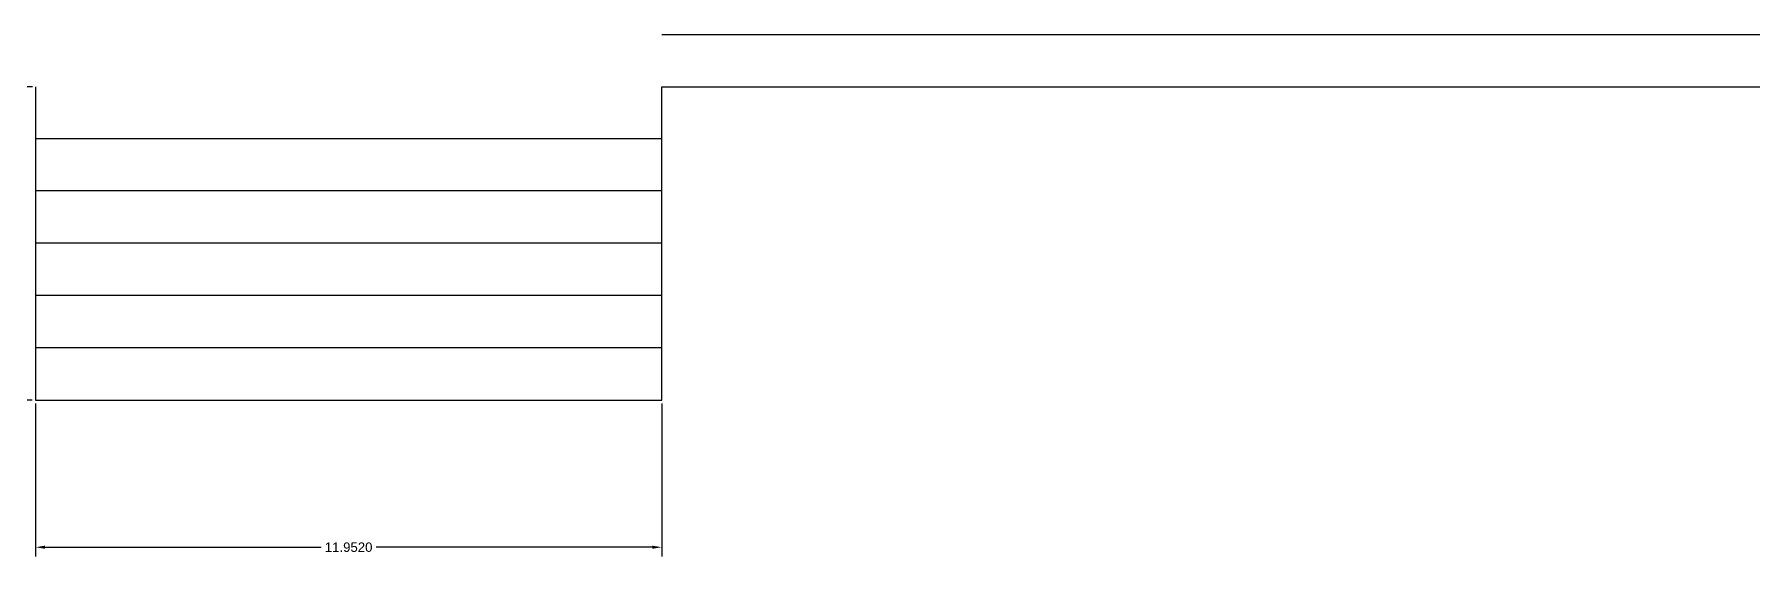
# Model space of a CAD drawing. Header units: feet. Extents: x 655 to 3246, y 42 to 1922.
# Drawn here: x 1174.24 to 1207.04, y 300.27 to 310.25 of the extents above; entities that cross this region are included whole.
import ezdxf

# ---------------------------------------------------------------- set-up
doc = ezdxf.new("R2010")
doc.units = ezdxf.units.FT
doc.header["$MEASUREMENT"] = 0
doc.layers.add('wall', color=24, linetype='Continuous')
doc.styles.get("Standard").update_dxf_attribs({"font": 'arial.ttf'})
doc.dimstyles.get("Standard").update_dxf_attribs({"dimtxt": 0.18, "dimasz": 0.18, "dimexe": 0.18, "dimexo": 0.0625, "dimgap": 0.09, "dimtad": 0, "dimtih": 1, "dimtoh": 1, "dimdec": 4, "dimzin": 0, "dimdsep": 46, "dimtxsty": 'Standard', "dimcen": 0.09, "dimadec": 0, "dimazin": 0, "dimtfac": 1, "dimtdec": 4, "dimtofl": 0, "dimtmove": 0, "dimatfit": 3, "dimfxl": 1, "dimtolj": 1, "dimtzin": 0, "dimarcsym": 0})

# ---------------------------------------------------------------- blocks, each defined once
blk = doc.blocks.new('*D117')
at = {"color": 0, "lineweight": -2, "transparency": 16777216}
for p, q in [((1174.199, 309.25), (1170.306, 309.25)), ((1170.486, 309.07), (1170.486, 306.438)), ((1170.486, 303.442), (1170.486, 306.074)), ((1174.198, 303.262), (1170.306, 303.262))]:
    blk.add_line(p, q, dxfattribs=at)
at = {"color": 0, "transparency": 16777216}
for points in [[(1170.456, 309.07), (1170.516, 309.07), (1170.486, 309.25)], [(1170.456, 303.442), (1170.516, 303.442), (1170.486, 303.262)]]:
    blk.add_solid(points, dxfattribs=at)
at = {"layer": 'Defpoints', "color": 0, "transparency": 16777216}
for p in [(1174.261, 309.25), (1170.486, 303.262), (1174.26, 303.262)]:
    blk.add_point(p, dxfattribs=at)
at = {"color": 0, "transparency": 16777216, "insert": (1170.486, 306.256), "char_height": 0.18, "attachment_point": 5}
blk.add_mtext('\\A1;5.9877', dxfattribs=at)
blk = doc.blocks.new('*D118')
at = {"color": 0, "lineweight": -2, "transparency": 16777216}
for p, q in [((1174.26, 303.2), (1174.26, 300.271)), ((1186.212, 303.2), (1186.212, 300.271)), ((1174.44, 300.451), (1179.712, 300.451)), ((1186.032, 300.451), (1180.761, 300.451))]:
    blk.add_line(p, q, dxfattribs=at)
at = {"color": 0, "transparency": 16777216}
for points in [[(1174.44, 300.481), (1174.44, 300.421), (1174.26, 300.451)], [(1186.032, 300.481), (1186.032, 300.421), (1186.212, 300.451)]]:
    blk.add_solid(points, dxfattribs=at)
at = {"layer": 'Defpoints', "color": 0, "transparency": 16777216}
for p in [(1174.26, 303.262), (1186.212, 303.262), (1186.212, 300.451)]:
    blk.add_point(p, dxfattribs=at)
at = {"color": 0, "transparency": 16777216, "insert": (1180.236, 300.451), "char_height": 0.18, "attachment_point": 5}
blk.add_mtext('\\A1;11.9520', dxfattribs=at)

msp = doc.modelspace()

# ---------------------------------------------------------------- linework, layer by layer
for p, q in [((1174.26126, 309.2501), (1174.26126, 305.2661)), ((1186.21326, 305.2661), (1186.21326, 309.2501)), ((1186.21326, 308.2541), (1174.26126, 308.2541)), ((1174.2604, 307.24642), (1174.2604, 303.26242)), ((1186.21326, 307.2581), (1174.26126, 307.2581)), ((1186.2124, 303.26242), (1186.2124, 307.24642)), ((1186.21326, 306.2621), (1174.26126, 306.2621)), ((1174.26126, 305.2661), (1186.21326, 305.2661)), ((1186.2124, 304.25842), (1174.2604, 304.25842)), ((1174.2604, 303.26242), (1186.2124, 303.26242))]:
    msp.add_line(p, q)
at = {"layer": 'wall', "linetype": 'ByBlock'}
for p, q in [((1186.21326, 310.2501), (1212.44839, 310.2501)), ((1186.21326, 309.2501), (1262.42174, 309.2501))]:
    msp.add_line(p, q, dxfattribs=at)

# ---------------------------------------------------------------- dimensions: what is measured, and where the dimension line sits
dim = msp.add_linear_dim(base=(1170.48571, 303.26242), p1=(1174.26126, 309.2501), p2=(1174.2604, 303.26242), angle=90, dimstyle='Standard')
dim.commit()
dim.dimension.update_dxf_attribs({"geometry": '*D117', "text_midpoint": (1170.48571, 306.25626)})
dim = msp.add_linear_dim(base=(1186.2124, 300.45088), p1=(1174.2604, 303.26242), p2=(1186.2124, 303.26242), dimstyle='Standard')
dim.commit()
dim.dimension.update_dxf_attribs({"geometry": '*D118', "text_midpoint": (1180.2364, 300.45088)})

doc.saveas('drawing.dxf')
